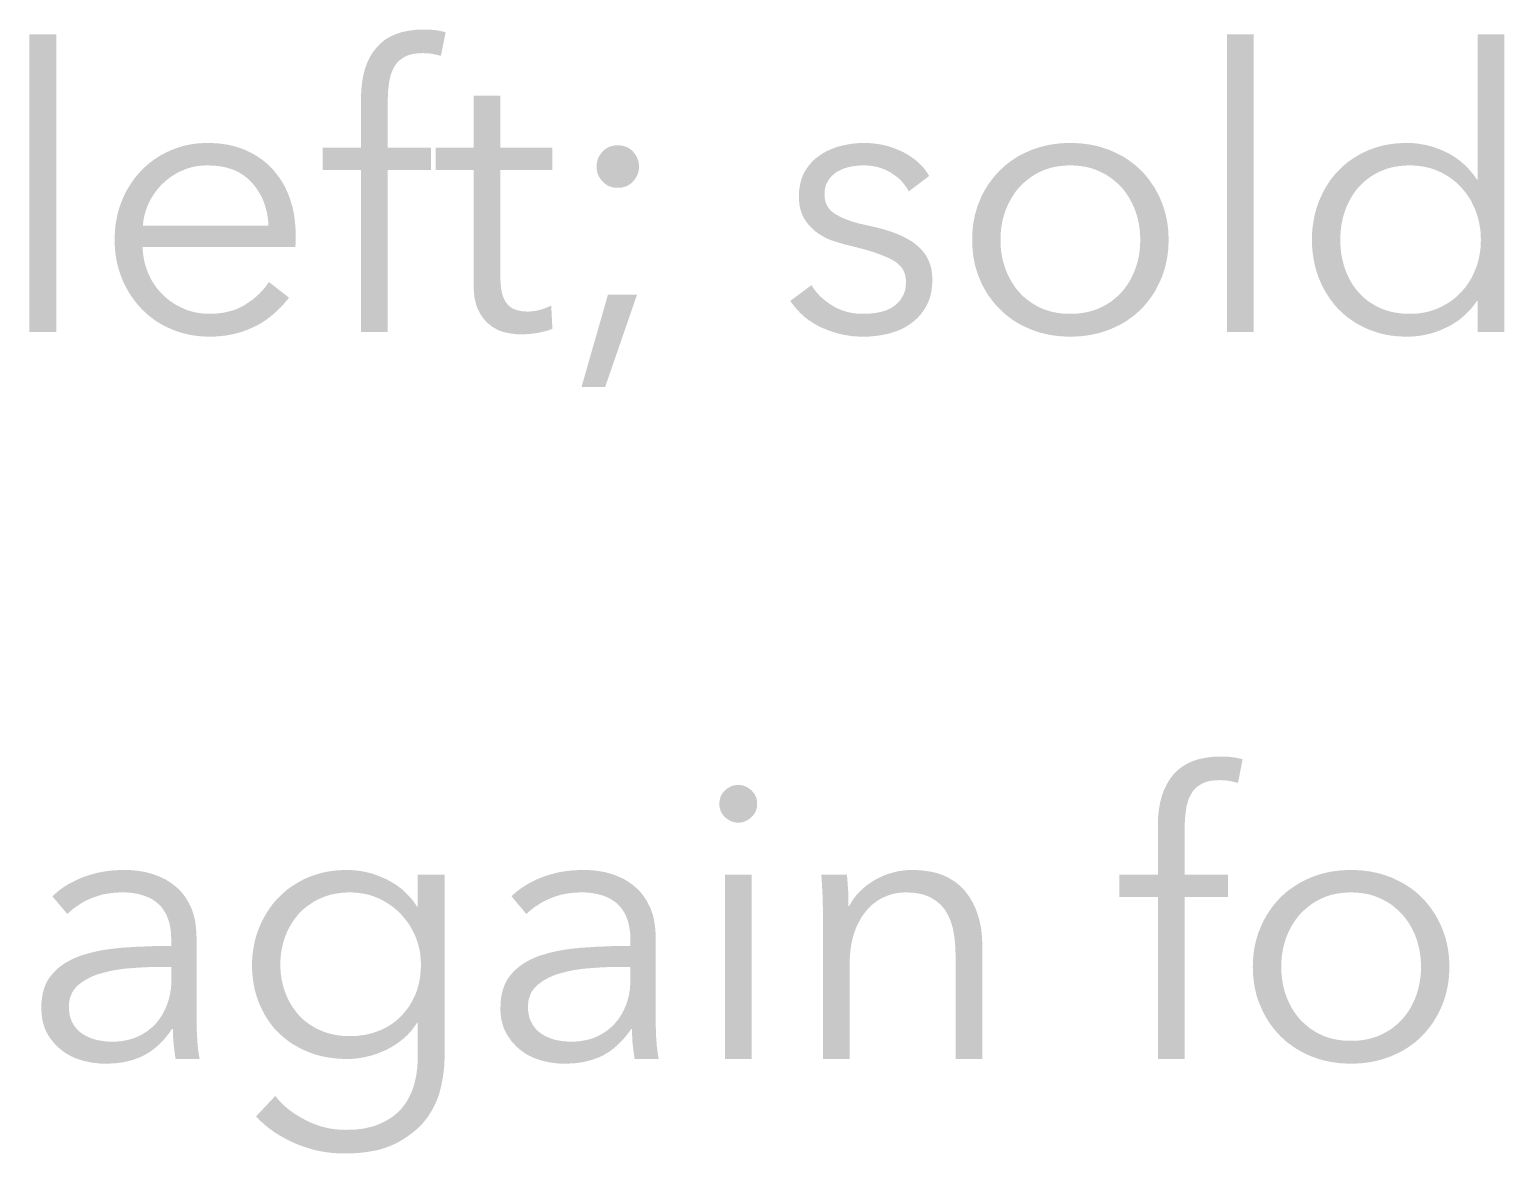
# Model space of a CAD drawing. Header units: millimetres. Extents: x 6 to 594, y 82 to 394.
# Drawn here: x 318.82 to 328.56, y 365.78 to 373.2 of the extents above; entities that cross this region are included whole.
import ezdxf

# ---------------------------------------------------------------- set-up
doc = ezdxf.new("R2010")
doc.units = ezdxf.units.MM
doc.layers.add('RASTER', color=7, linetype='Continuous')

msp = doc.modelspace()

# ---------------------------------------------------------------- hatches: boundary and pattern name
at = {"layer": 'RASTER'}
for points in [[(318.998, 371.2), (318.821, 371.2), (318.821, 373.166), (318.998, 373.166)], [(321.473, 372.269), (321.187, 372.269), (321.187, 371.2), (321.01, 371.2), (321.01, 372.269), (320.756, 372.269), (320.756, 372.417), (321.01, 372.417), (321.01, 372.75), (321.012, 372.8), (321.017, 372.848), (321.025, 372.893), (321.036, 372.936), (321.05, 372.975), (321.067, 373.012), (321.088, 373.046), (321.112, 373.077), (321.139, 373.105), (321.169, 373.13), (321.203, 373.15), (321.241, 373.167), (321.281, 373.18), (321.325, 373.189), (321.373, 373.195), (321.424, 373.197), (321.432, 373.197), (321.441, 373.197), (321.45, 373.196), (321.459, 373.196), (321.468, 373.195), (321.477, 373.195), (321.487, 373.194), (321.497, 373.193), (321.506, 373.192), (321.516, 373.191), (321.525, 373.189), (321.534, 373.187), (321.543, 373.185), (321.552, 373.183), (321.561, 373.181), (321.569, 373.179), (321.538, 373.023), (321.531, 373.025), (321.524, 373.026), (321.517, 373.028), (321.51, 373.03), (321.502, 373.031), (321.495, 373.033), (321.488, 373.034), (321.481, 373.036), (321.474, 373.037), (321.466, 373.038), (321.458, 373.039), (321.45, 373.04), (321.442, 373.04), (321.434, 373.04), (321.425, 373.041), (321.416, 373.041), (321.399, 373.04), (321.382, 373.039), (321.367, 373.038), (321.352, 373.035), (321.338, 373.032), (321.325, 373.028), (321.312, 373.023), (321.3, 373.017), (321.289, 373.011), (321.279, 373.004), (321.269, 372.997), (321.26, 372.989), (321.252, 372.981), (321.244, 372.971), (321.237, 372.962), (321.23, 372.951), (321.224, 372.94), (321.219, 372.929), (321.214, 372.917), (321.209, 372.905), (321.205, 372.892), (321.202, 372.879), (321.199, 372.865), (321.196, 372.851), (321.194, 372.837), (321.192, 372.822), (321.191, 372.807), (321.189, 372.792), (321.188, 372.776), (321.188, 372.761), (321.187, 372.745), (321.187, 372.729), (321.187, 372.417), (321.473, 372.417)], [(326.905, 371.2), (326.728, 371.2), (326.728, 373.166), (326.905, 373.166)], [(322.274, 372.269), (321.931, 372.269), (321.931, 371.559), (321.931, 371.542), (321.932, 371.526), (321.933, 371.511), (321.934, 371.497), (321.936, 371.483), (321.938, 371.471), (321.941, 371.458), (321.944, 371.447), (321.947, 371.436), (321.951, 371.426), (321.955, 371.417), (321.96, 371.408), (321.965, 371.399), (321.97, 371.392), (321.976, 371.385), (321.982, 371.378), (321.988, 371.372), (321.994, 371.367), (322.001, 371.362), (322.008, 371.357), (322.016, 371.353), (322.024, 371.35), (322.032, 371.347), (322.04, 371.344), (322.049, 371.342), (322.057, 371.34), (322.066, 371.339), (322.075, 371.337), (322.084, 371.336), (322.094, 371.336), (322.103, 371.335), (322.113, 371.335), (322.122, 371.335), (322.131, 371.336), (322.141, 371.337), (322.15, 371.338), (322.16, 371.339), (322.17, 371.341), (322.179, 371.343), (322.19, 371.346), (322.2, 371.348), (322.209, 371.351), (322.219, 371.354), (322.229, 371.358), (322.238, 371.362), (322.248, 371.366), (322.257, 371.37), (322.266, 371.374), (322.274, 371.221), (322.262, 371.216), (322.25, 371.212), (322.238, 371.208), (322.226, 371.205), (322.214, 371.202), (322.202, 371.199), (322.189, 371.196), (322.177, 371.194), (322.164, 371.191), (322.151, 371.19), (322.137, 371.188), (322.124, 371.187), (322.11, 371.186), (322.095, 371.185), (322.081, 371.185), (322.066, 371.184), (322.054, 371.185), (322.041, 371.185), (322.028, 371.186), (322.015, 371.188), (322.002, 371.189), (321.989, 371.192), (321.976, 371.194), (321.962, 371.197), (321.948, 371.201), (321.935, 371.205), (321.922, 371.21), (321.909, 371.216), (321.897, 371.223), (321.884, 371.23), (321.872, 371.238), (321.861, 371.247), (321.849, 371.256), (321.838, 371.267), (321.828, 371.278), (321.818, 371.29), (321.809, 371.302), (321.8, 371.316), (321.792, 371.33), (321.784, 371.346), (321.777, 371.362), (321.771, 371.379), (321.766, 371.398), (321.761, 371.418), (321.758, 371.439), (321.756, 371.461), (321.754, 371.485), (321.754, 371.509), (321.754, 372.269), (321.502, 372.269), (321.502, 372.417), (321.754, 372.417), (321.754, 372.76), (321.931, 372.76), (321.931, 372.417), (322.274, 372.417)], [(324.627, 372.128), (324.617, 372.147), (324.605, 372.164), (324.592, 372.181), (324.578, 372.197), (324.563, 372.212), (324.546, 372.226), (324.528, 372.239), (324.509, 372.252), (324.489, 372.263), (324.468, 372.273), (324.446, 372.281), (324.424, 372.288), (324.401, 372.293), (324.377, 372.297), (324.353, 372.299), (324.328, 372.3), (324.316, 372.3), (324.305, 372.299), (324.293, 372.298), (324.281, 372.297), (324.27, 372.296), (324.258, 372.294), (324.246, 372.292), (324.234, 372.289), (324.223, 372.287), (324.212, 372.283), (324.201, 372.28), (324.19, 372.276), (324.18, 372.271), (324.17, 372.266), (324.16, 372.261), (324.151, 372.256), (324.142, 372.25), (324.134, 372.243), (324.126, 372.236), (324.118, 372.229), (324.111, 372.221), (324.105, 372.213), (324.098, 372.205), (324.093, 372.196), (324.088, 372.186), (324.083, 372.177), (324.079, 372.167), (324.076, 372.156), (324.074, 372.145), (324.072, 372.134), (324.071, 372.122), (324.071, 372.11), (324.072, 372.089), (324.075, 372.07), (324.08, 372.051), (324.088, 372.034), (324.098, 372.018), (324.11, 372.004), (324.124, 371.991), (324.141, 371.979), (324.16, 371.968), (324.181, 371.957), (324.205, 371.947), (324.231, 371.937), (324.26, 371.927), (324.291, 371.918), (324.325, 371.91), (324.362, 371.902), (324.414, 371.89), (324.463, 371.877), (324.508, 371.863), (324.549, 371.848), (324.587, 371.831), (324.622, 371.813), (324.653, 371.794), (324.68, 371.773), (324.704, 371.751), (324.725, 371.727), (324.743, 371.702), (324.757, 371.674), (324.769, 371.645), (324.777, 371.614), (324.781, 371.581), (324.783, 371.546), (324.782, 371.52), (324.78, 371.496), (324.777, 371.472), (324.773, 371.45), (324.767, 371.428), (324.76, 371.408), (324.752, 371.389), (324.743, 371.37), (324.732, 371.353), (324.721, 371.336), (324.709, 371.32), (324.696, 371.305), (324.683, 371.291), (324.668, 371.278), (324.653, 371.265), (324.637, 371.253), (324.621, 371.242), (324.604, 371.232), (324.586, 371.223), (324.568, 371.214), (324.55, 371.207), (324.53, 371.2), (324.511, 371.194), (324.491, 371.188), (324.47, 371.184), (324.449, 371.18), (324.429, 371.176), (324.408, 371.174), (324.388, 371.172), (324.367, 371.17), (324.346, 371.169), (324.325, 371.169), (324.291, 371.17), (324.257, 371.172), (324.223, 371.177), (324.19, 371.183), (324.156, 371.191), (324.123, 371.201), (324.09, 371.213), (324.058, 371.226), (324.026, 371.241), (323.996, 371.259), (323.967, 371.278), (323.939, 371.299), (323.913, 371.323), (323.889, 371.348), (323.866, 371.376), (323.844, 371.405), (323.985, 371.509), (323.997, 371.49), (324.011, 371.471), (324.026, 371.453), (324.043, 371.435), (324.061, 371.419), (324.08, 371.403), (324.101, 371.388), (324.123, 371.374), (324.146, 371.361), (324.169, 371.35), (324.193, 371.341), (324.218, 371.333), (324.243, 371.327), (324.269, 371.323), (324.296, 371.32), (324.323, 371.32), (324.337, 371.32), (324.351, 371.32), (324.365, 371.321), (324.379, 371.322), (324.392, 371.324), (324.406, 371.325), (324.419, 371.328), (324.432, 371.33), (324.445, 371.333), (324.457, 371.336), (324.469, 371.34), (324.481, 371.344), (324.492, 371.349), (324.503, 371.354), (324.513, 371.36), (324.523, 371.366), (324.533, 371.373), (324.542, 371.38), (324.55, 371.388), (324.558, 371.396), (324.566, 371.404), (324.573, 371.413), (324.579, 371.423), (324.585, 371.433), (324.591, 371.443), (324.596, 371.454), (324.6, 371.466), (324.603, 371.478), (324.606, 371.491), (324.607, 371.504), (324.608, 371.518), (324.609, 371.533), (324.607, 371.556), (324.603, 371.578), (324.596, 371.598), (324.586, 371.617), (324.573, 371.634), (324.557, 371.65), (324.538, 371.664), (324.517, 371.677), (324.492, 371.689), (324.465, 371.701), (324.436, 371.712), (324.404, 371.724), (324.369, 371.735), (324.332, 371.746), (324.292, 371.756), (324.25, 371.767), (324.236, 371.77), (324.222, 371.774), (324.208, 371.777), (324.194, 371.781), (324.179, 371.786), (324.164, 371.79), (324.149, 371.795), (324.134, 371.799), (324.119, 371.804), (324.104, 371.81), (324.09, 371.816), (324.075, 371.823), (324.061, 371.831), (324.048, 371.839), (324.034, 371.847), (324.021, 371.857), (324.008, 371.866), (323.996, 371.877), (323.985, 371.888), (323.974, 371.899), (323.963, 371.911), (323.953, 371.924), (323.944, 371.937), (323.935, 371.951), (323.927, 371.966), (323.921, 371.982), (323.915, 371.998), (323.91, 372.016), (323.906, 372.034), (323.904, 372.053), (323.902, 372.073), (323.902, 372.094), (323.902, 372.117), (323.904, 372.139), (323.907, 372.161), (323.911, 372.181), (323.916, 372.201), (323.922, 372.219), (323.929, 372.237), (323.938, 372.254), (323.947, 372.271), (323.958, 372.286), (323.969, 372.301), (323.981, 372.315), (323.993, 372.328), (324.006, 372.341), (324.021, 372.352), (324.036, 372.364), (324.051, 372.374), (324.067, 372.384), (324.084, 372.393), (324.101, 372.401), (324.118, 372.408), (324.137, 372.415), (324.155, 372.422), (324.175, 372.427), (324.194, 372.432), (324.214, 372.436), (324.234, 372.44), (324.254, 372.443), (324.274, 372.445), (324.295, 372.447), (324.315, 372.448), (324.336, 372.448), (324.368, 372.447), (324.399, 372.444), (324.43, 372.44), (324.461, 372.434), (324.492, 372.426), (324.523, 372.416), (324.553, 372.404), (324.583, 372.391), (324.612, 372.376), (324.639, 372.359), (324.664, 372.341), (324.687, 372.322), (324.709, 372.301), (324.729, 372.279), (324.746, 372.255), (324.762, 372.23)], [(326.736, 367.469), (326.45, 367.469), (326.45, 366.4), (326.273, 366.4), (326.273, 367.469), (326.018, 367.469), (326.018, 367.617), (326.273, 367.617), (326.273, 367.95), (326.274, 368), (326.279, 368.048), (326.287, 368.093), (326.298, 368.136), (326.312, 368.175), (326.33, 368.212), (326.35, 368.246), (326.374, 368.277), (326.401, 368.305), (326.432, 368.33), (326.466, 368.35), (326.503, 368.367), (326.544, 368.38), (326.588, 368.389), (326.635, 368.395), (326.686, 368.397), (326.695, 368.397), (326.703, 368.397), (326.712, 368.396), (326.721, 368.396), (326.73, 368.395), (326.74, 368.395), (326.749, 368.394), (326.759, 368.393), (326.769, 368.392), (326.778, 368.391), (326.788, 368.389), (326.797, 368.387), (326.806, 368.385), (326.815, 368.383), (326.823, 368.381), (326.832, 368.379), (326.801, 368.223), (326.793, 368.225), (326.786, 368.226), (326.779, 368.228), (326.772, 368.23), (326.765, 368.231), (326.758, 368.233), (326.751, 368.234), (326.743, 368.236), (326.736, 368.237), (326.729, 368.238), (326.721, 368.239), (326.713, 368.24), (326.705, 368.24), (326.696, 368.24), (326.687, 368.241), (326.678, 368.241), (326.661, 368.24), (326.645, 368.239), (326.629, 368.238), (326.614, 368.235), (326.6, 368.232), (326.587, 368.228), (326.574, 368.223), (326.563, 368.217), (326.552, 368.211), (326.541, 368.204), (326.532, 368.197), (326.522, 368.189), (326.514, 368.181), (326.506, 368.171), (326.499, 368.162), (326.493, 368.151), (326.487, 368.14), (326.481, 368.129), (326.476, 368.117), (326.472, 368.105), (326.468, 368.092), (326.464, 368.079), (326.461, 368.065), (326.459, 368.051), (326.457, 368.037), (326.455, 368.022), (326.453, 368.007), (326.452, 367.992), (326.451, 367.976), (326.45, 367.961), (326.45, 367.945), (326.45, 367.929), (326.45, 367.617), (326.736, 367.617)], [(324.219, 367.617), (324.22, 367.604), (324.221, 367.591), (324.222, 367.578), (324.223, 367.565), (324.224, 367.551), (324.225, 367.537), (324.226, 367.522), (324.227, 367.508), (324.227, 367.493), (324.228, 367.479), (324.228, 367.466), (324.229, 367.453), (324.229, 367.441), (324.229, 367.43), (324.229, 367.419), (324.229, 367.409), (324.234, 367.409), (324.248, 367.435), (324.264, 367.46), (324.283, 367.483), (324.303, 367.505), (324.325, 367.526), (324.349, 367.546), (324.375, 367.564), (324.403, 367.582), (324.433, 367.597), (324.463, 367.611), (324.493, 367.622), (324.524, 367.631), (324.555, 367.639), (324.586, 367.644), (324.618, 367.647), (324.65, 367.648), (324.706, 367.646), (324.759, 367.639), (324.808, 367.629), (324.853, 367.614), (324.894, 367.594), (324.932, 367.57), (324.967, 367.542), (324.998, 367.51), (325.025, 367.474), (325.048, 367.436), (325.068, 367.394), (325.084, 367.35), (325.097, 367.303), (325.106, 367.254), (325.111, 367.201), (325.113, 367.146), (325.113, 366.4), (324.936, 366.4), (324.936, 367.073), (324.936, 367.097), (324.935, 367.12), (324.934, 367.143), (324.933, 367.165), (324.93, 367.187), (324.928, 367.207), (324.924, 367.228), (324.921, 367.248), (324.917, 367.267), (324.912, 367.285), (324.906, 367.303), (324.9, 367.32), (324.893, 367.336), (324.885, 367.352), (324.877, 367.367), (324.868, 367.382), (324.858, 367.395), (324.847, 367.408), (324.836, 367.42), (324.823, 367.431), (324.81, 367.442), (324.796, 367.451), (324.782, 367.46), (324.766, 367.469), (324.75, 367.476), (324.732, 367.482), (324.714, 367.488), (324.694, 367.492), (324.674, 367.495), (324.652, 367.498), (324.63, 367.499), (324.606, 367.5), (324.589, 367.499), (324.571, 367.498), (324.554, 367.496), (324.537, 367.493), (324.52, 367.489), (324.503, 367.484), (324.486, 367.478), (324.47, 367.471), (324.453, 367.464), (324.437, 367.455), (324.422, 367.446), (324.407, 367.435), (324.392, 367.424), (324.378, 367.411), (324.365, 367.398), (324.351, 367.384), (324.339, 367.369), (324.327, 367.353), (324.315, 367.336), (324.305, 367.318), (324.295, 367.299), (324.285, 367.279), (324.276, 367.258), (324.268, 367.236), (324.261, 367.213), (324.255, 367.189), (324.249, 367.164), (324.245, 367.138), (324.241, 367.111), (324.239, 367.083), (324.237, 367.054), (324.237, 367.024), (324.237, 366.4), (324.06, 366.4), (324.06, 367.349), (324.06, 367.362), (324.06, 367.375), (324.06, 367.39), (324.06, 367.406), (324.059, 367.422), (324.059, 367.439), (324.058, 367.457), (324.058, 367.476), (324.057, 367.496), (324.056, 367.514), (324.055, 367.533), (324.054, 367.551), (324.053, 367.568), (324.052, 367.585), (324.051, 367.601), (324.05, 367.617)]]:
    msp.add_hatch(color=7, dxfattribs=at).paths.add_polyline_path(points)
h = msp.add_hatch(color=7, dxfattribs=at)
h.paths.add_polyline_path([(328.379, 371.405), (328.359, 371.377), (328.337, 371.35), (328.314, 371.326), (328.289, 371.303), (328.263, 371.281), (328.235, 371.262), (328.206, 371.244), (328.176, 371.229), (328.145, 371.215), (328.113, 371.202), (328.081, 371.192), (328.049, 371.184), (328.017, 371.177), (327.984, 371.173), (327.952, 371.17), (327.919, 371.169), (327.883, 371.17), (327.849, 371.172), (327.815, 371.176), (327.782, 371.181), (327.751, 371.188), (327.719, 371.197), (327.689, 371.207), (327.66, 371.218), (327.632, 371.231), (327.604, 371.245), (327.578, 371.26), (327.553, 371.277), (327.528, 371.294), (327.505, 371.313), (327.483, 371.333), (327.462, 371.353), (327.442, 371.375), (327.424, 371.398), (327.406, 371.422), (327.39, 371.447), (327.374, 371.473), (327.36, 371.5), (327.347, 371.527), (327.335, 371.556), (327.324, 371.586), (327.315, 371.616), (327.307, 371.647), (327.301, 371.678), (327.296, 371.71), (327.292, 371.742), (327.29, 371.775), (327.289, 371.808), (327.29, 371.842), (327.292, 371.875), (327.296, 371.907), (327.301, 371.939), (327.307, 371.97), (327.315, 372.001), (327.324, 372.031), (327.335, 372.061), (327.347, 372.089), (327.36, 372.117), (327.374, 372.144), (327.39, 372.17), (327.406, 372.195), (327.424, 372.219), (327.442, 372.241), (327.462, 372.263), (327.483, 372.284), (327.505, 372.304), (327.528, 372.323), (327.553, 372.34), (327.578, 372.356), (327.604, 372.372), (327.632, 372.386), (327.66, 372.399), (327.689, 372.41), (327.719, 372.42), (327.751, 372.429), (327.782, 372.436), (327.815, 372.441), (327.849, 372.445), (327.883, 372.447), (327.919, 372.448), (327.952, 372.447), (327.984, 372.444), (328.017, 372.439), (328.049, 372.433), (328.081, 372.424), (328.113, 372.414), (328.145, 372.401), (328.176, 372.387), (328.206, 372.371), (328.235, 372.353), (328.263, 372.333), (328.289, 372.311), (328.314, 372.288), (328.337, 372.262), (328.359, 372.235), (328.379, 372.206), (328.384, 372.206), (328.384, 373.166), (328.561, 373.166), (328.561, 371.2), (328.384, 371.2), (328.384, 371.405)])
h.paths.add_polyline_path([(327.477, 371.808), (327.477, 371.783), (327.479, 371.758), (327.481, 371.734), (327.484, 371.71), (327.489, 371.686), (327.494, 371.663), (327.5, 371.64), (327.508, 371.617), (327.516, 371.595), (327.525, 371.574), (327.535, 371.553), (327.546, 371.533), (327.557, 371.514), (327.57, 371.496), (327.583, 371.478), (327.598, 371.461), (327.613, 371.445), (327.628, 371.43), (327.645, 371.416), (327.663, 371.402), (327.681, 371.39), (327.701, 371.378), (327.721, 371.367), (327.742, 371.357), (327.764, 371.348), (327.786, 371.341), (327.809, 371.334), (327.833, 371.329), (327.858, 371.325), (327.884, 371.322), (327.91, 371.32), (327.937, 371.32), (327.962, 371.32), (327.987, 371.322), (328.011, 371.325), (328.034, 371.329), (328.057, 371.334), (328.08, 371.341), (328.102, 371.348), (328.124, 371.357), (328.145, 371.367), (328.165, 371.378), (328.185, 371.389), (328.204, 371.402), (328.222, 371.415), (328.24, 371.429), (328.256, 371.444), (328.272, 371.46), (328.287, 371.477), (328.302, 371.494), (328.315, 371.512), (328.328, 371.531), (328.34, 371.551), (328.35, 371.571), (328.36, 371.593), (328.37, 371.615), (328.378, 371.637), (328.385, 371.66), (328.391, 371.684), (328.396, 371.708), (328.4, 371.732), (328.403, 371.757), (328.404, 371.783), (328.405, 371.808), (328.404, 371.834), (328.403, 371.86), (328.4, 371.884), (328.396, 371.909), (328.391, 371.933), (328.385, 371.956), (328.378, 371.979), (328.37, 372.002), (328.36, 372.024), (328.35, 372.045), (328.34, 372.066), (328.328, 372.086), (328.315, 372.105), (328.302, 372.123), (328.287, 372.141), (328.272, 372.158), (328.256, 372.174), (328.24, 372.189), (328.222, 372.204), (328.204, 372.217), (328.185, 372.23), (328.165, 372.241), (328.145, 372.252), (328.124, 372.262), (328.102, 372.271), (328.08, 372.279), (328.057, 372.285), (328.034, 372.29), (328.011, 372.294), (327.987, 372.297), (327.962, 372.299), (327.937, 372.3), (327.91, 372.299), (327.884, 372.297), (327.858, 372.294), (327.833, 372.29), (327.809, 372.285), (327.786, 372.278), (327.764, 372.27), (327.742, 372.261), (327.721, 372.251), (327.701, 372.24), (327.681, 372.228), (327.663, 372.215), (327.645, 372.201), (327.628, 372.187), (327.613, 372.172), (327.598, 372.156), (327.583, 372.139), (327.57, 372.121), (327.557, 372.102), (327.546, 372.083), (327.535, 372.063), (327.525, 372.043), (327.516, 372.022), (327.508, 372), (327.5, 371.977), (327.494, 371.954), (327.489, 371.931), (327.484, 371.907), (327.481, 371.883), (327.479, 371.858), (327.477, 371.834), (327.477, 371.808)])
h = msp.add_hatch(color=7, dxfattribs=at)
h.paths.add_polyline_path([(320.399, 371.902), (320.396, 371.944), (320.39, 371.984), (320.38, 372.022), (320.368, 372.059), (320.353, 372.094), (320.334, 372.126), (320.313, 372.158), (320.289, 372.187), (320.262, 372.213), (320.232, 372.236), (320.2, 372.256), (320.164, 372.272), (320.127, 372.284), (320.086, 372.293), (320.042, 372.298), (319.996, 372.3), (319.975, 372.299), (319.953, 372.298), (319.932, 372.295), (319.911, 372.292), (319.891, 372.287), (319.871, 372.282), (319.852, 372.275), (319.833, 372.267), (319.814, 372.259), (319.796, 372.25), (319.779, 372.24), (319.762, 372.229), (319.745, 372.218), (319.73, 372.205), (319.715, 372.193), (319.7, 372.179), (319.686, 372.165), (319.673, 372.15), (319.66, 372.135), (319.649, 372.119), (319.638, 372.103), (319.627, 372.086), (319.618, 372.069), (319.609, 372.052), (319.601, 372.034), (319.594, 372.015), (319.588, 371.997), (319.582, 371.978), (319.578, 371.96), (319.574, 371.941), (319.572, 371.921), (319.57, 371.902)])
h.paths.add_polyline_path([(320.579, 371.845), (320.579, 371.84), (320.579, 371.836), (320.579, 371.831), (320.579, 371.826), (320.579, 371.821), (320.579, 371.816), (320.579, 371.811), (320.579, 371.806), (320.579, 371.801), (320.579, 371.795), (320.578, 371.79), (320.578, 371.784), (320.578, 371.779), (320.577, 371.773), (320.577, 371.767), (320.576, 371.762), (319.567, 371.762), (319.569, 371.739), (319.571, 371.717), (319.574, 371.695), (319.578, 371.673), (319.583, 371.652), (319.589, 371.631), (319.596, 371.61), (319.604, 371.59), (319.613, 371.57), (319.622, 371.551), (319.633, 371.532), (319.644, 371.515), (319.656, 371.497), (319.669, 371.481), (319.683, 371.465), (319.697, 371.45), (319.713, 371.435), (319.729, 371.421), (319.745, 371.408), (319.762, 371.396), (319.78, 371.384), (319.799, 371.374), (319.818, 371.364), (319.838, 371.355), (319.858, 371.346), (319.879, 371.339), (319.9, 371.333), (319.922, 371.328), (319.944, 371.325), (319.966, 371.322), (319.989, 371.32), (320.012, 371.32), (320.046, 371.321), (320.079, 371.324), (320.11, 371.329), (320.14, 371.336), (320.17, 371.344), (320.197, 371.355), (320.224, 371.368), (320.25, 371.383), (320.274, 371.4), (320.297, 371.416), (320.318, 371.434), (320.338, 371.452), (320.356, 371.471), (320.373, 371.49), (320.388, 371.51), (320.402, 371.53), (320.535, 371.426), (320.507, 371.393), (320.479, 371.362), (320.45, 371.334), (320.42, 371.308), (320.389, 371.284), (320.358, 371.263), (320.327, 371.245), (320.294, 371.229), (320.261, 371.215), (320.227, 371.202), (320.193, 371.192), (320.158, 371.184), (320.122, 371.177), (320.086, 371.173), (320.049, 371.17), (320.012, 371.169), (319.979, 371.17), (319.946, 371.172), (319.913, 371.176), (319.882, 371.181), (319.851, 371.188), (319.82, 371.196), (319.79, 371.206), (319.761, 371.217), (319.733, 371.23), (319.705, 371.243), (319.679, 371.258), (319.654, 371.274), (319.629, 371.292), (319.606, 371.31), (319.584, 371.33), (319.562, 371.351), (319.542, 371.373), (319.523, 371.396), (319.505, 371.42), (319.488, 371.444), (319.472, 371.47), (319.457, 371.497), (319.443, 371.525), (319.431, 371.554), (319.42, 371.583), (319.41, 371.613), (319.402, 371.644), (319.395, 371.676), (319.39, 371.708), (319.386, 371.741), (319.384, 371.774), (319.383, 371.808), (319.384, 371.843), (319.386, 371.876), (319.389, 371.909), (319.395, 371.941), (319.401, 371.973), (319.409, 372.003), (319.419, 372.034), (319.43, 372.063), (319.442, 372.092), (319.455, 372.12), (319.47, 372.147), (319.486, 372.172), (319.502, 372.197), (319.52, 372.221), (319.539, 372.244), (319.56, 372.266), (319.581, 372.287), (319.603, 372.307), (319.626, 372.325), (319.65, 372.342), (319.675, 372.359), (319.7, 372.373), (319.727, 372.387), (319.755, 372.4), (319.783, 372.411), (319.812, 372.421), (319.841, 372.429), (319.871, 372.436), (319.901, 372.441), (319.933, 372.445), (319.964, 372.447), (319.996, 372.448), (320.032, 372.447), (320.066, 372.445), (320.099, 372.441), (320.131, 372.436), (320.162, 372.429), (320.192, 372.421), (320.221, 372.411), (320.249, 372.4), (320.275, 372.387), (320.301, 372.374), (320.325, 372.359), (320.349, 372.343), (320.371, 372.327), (320.392, 372.309), (320.412, 372.29), (320.431, 372.27), (320.448, 372.249), (320.465, 372.227), (320.48, 372.205), (320.495, 372.181), (320.508, 372.157), (320.52, 372.132), (320.531, 372.106), (320.541, 372.079), (320.55, 372.051), (320.558, 372.023), (320.564, 371.995), (320.569, 371.966), (320.573, 371.936), (320.576, 371.906), (320.578, 371.876), (320.579, 371.845)])
h = msp.add_hatch(color=7, dxfattribs=at)
h.paths.add_polyline_path([(322.846, 372.292), (322.845, 372.279), (322.844, 372.265), (322.841, 372.253), (322.836, 372.24), (322.831, 372.228), (322.824, 372.217), (322.816, 372.205), (322.807, 372.195), (322.797, 372.184), (322.786, 372.176), (322.774, 372.168), (322.762, 372.162), (322.749, 372.158), (322.735, 372.154), (322.721, 372.152), (322.706, 372.152), (322.69, 372.152), (322.676, 372.154), (322.662, 372.158), (322.649, 372.162), (322.637, 372.168), (322.625, 372.176), (322.614, 372.184), (322.604, 372.195), (322.595, 372.205), (322.587, 372.217), (322.58, 372.228), (322.575, 372.24), (322.571, 372.253), (322.568, 372.265), (322.566, 372.279), (322.565, 372.292), (322.566, 372.305), (322.568, 372.319), (322.571, 372.331), (322.575, 372.344), (322.58, 372.356), (322.587, 372.367), (322.595, 372.379), (322.604, 372.39), (322.614, 372.4), (322.625, 372.408), (322.637, 372.416), (322.649, 372.422), (322.662, 372.426), (322.676, 372.43), (322.69, 372.432), (322.706, 372.432), (322.721, 372.432), (322.735, 372.43), (322.749, 372.426), (322.762, 372.422), (322.774, 372.416), (322.786, 372.408), (322.797, 372.4), (322.807, 372.39), (322.816, 372.379), (322.824, 372.367), (322.831, 372.356), (322.836, 372.344), (322.841, 372.331), (322.844, 372.319), (322.845, 372.305), (322.846, 372.292)])
h.paths.add_polyline_path([(322.622, 370.836), (322.466, 370.836), (322.641, 371.447), (322.833, 371.447)])
h = msp.add_hatch(color=7, dxfattribs=at)
h.paths.add_polyline_path([(326.343, 371.808), (326.342, 371.774), (326.34, 371.741), (326.336, 371.708), (326.331, 371.676), (326.324, 371.644), (326.316, 371.613), (326.306, 371.583), (326.295, 371.554), (326.282, 371.525), (326.268, 371.497), (326.254, 371.47), (326.237, 371.444), (326.22, 371.42), (326.202, 371.396), (326.182, 371.373), (326.161, 371.351), (326.139, 371.33), (326.116, 371.31), (326.092, 371.292), (326.067, 371.274), (326.041, 371.258), (326.013, 371.243), (325.985, 371.23), (325.956, 371.217), (325.925, 371.206), (325.894, 371.196), (325.863, 371.188), (325.83, 371.181), (325.797, 371.176), (325.763, 371.172), (325.728, 371.17), (325.693, 371.169), (325.658, 371.17), (325.624, 371.172), (325.591, 371.176), (325.558, 371.181), (325.526, 371.188), (325.494, 371.196), (325.463, 371.206), (325.433, 371.217), (325.404, 371.23), (325.375, 371.243), (325.348, 371.258), (325.322, 371.274), (325.297, 371.292), (325.273, 371.31), (325.25, 371.33), (325.228, 371.351), (325.207, 371.373), (325.187, 371.396), (325.169, 371.42), (325.151, 371.444), (325.135, 371.47), (325.12, 371.497), (325.106, 371.525), (325.094, 371.554), (325.082, 371.583), (325.073, 371.613), (325.064, 371.644), (325.058, 371.676), (325.052, 371.708), (325.049, 371.741), (325.046, 371.774), (325.046, 371.808), (325.046, 371.843), (325.049, 371.876), (325.052, 371.909), (325.058, 371.941), (325.064, 371.973), (325.073, 372.003), (325.082, 372.034), (325.094, 372.063), (325.106, 372.092), (325.12, 372.12), (325.135, 372.147), (325.151, 372.172), (325.169, 372.197), (325.187, 372.221), (325.207, 372.244), (325.228, 372.266), (325.25, 372.287), (325.273, 372.307), (325.297, 372.325), (325.322, 372.342), (325.348, 372.359), (325.375, 372.373), (325.404, 372.387), (325.433, 372.4), (325.463, 372.411), (325.494, 372.421), (325.526, 372.429), (325.558, 372.436), (325.591, 372.441), (325.624, 372.445), (325.658, 372.447), (325.693, 372.448), (325.728, 372.447), (325.763, 372.445), (325.797, 372.441), (325.83, 372.436), (325.863, 372.429), (325.894, 372.421), (325.925, 372.411), (325.956, 372.4), (325.985, 372.387), (326.013, 372.373), (326.041, 372.359), (326.067, 372.342), (326.092, 372.325), (326.116, 372.307), (326.139, 372.287), (326.161, 372.266), (326.182, 372.244), (326.202, 372.221), (326.22, 372.197), (326.237, 372.172), (326.254, 372.147), (326.268, 372.12), (326.282, 372.092), (326.295, 372.063), (326.306, 372.034), (326.316, 372.003), (326.324, 371.973), (326.331, 371.941), (326.336, 371.909), (326.34, 371.876), (326.342, 371.843), (326.343, 371.808)])
h.paths.add_polyline_path([(326.156, 371.808), (326.155, 371.834), (326.154, 371.858), (326.151, 371.883), (326.148, 371.907), (326.143, 371.931), (326.138, 371.954), (326.131, 371.977), (326.123, 372), (326.115, 372.022), (326.105, 372.043), (326.095, 372.063), (326.084, 372.083), (326.072, 372.102), (326.059, 372.121), (326.046, 372.139), (326.031, 372.156), (326.016, 372.172), (325.999, 372.187), (325.982, 372.201), (325.965, 372.215), (325.946, 372.228), (325.927, 372.24), (325.906, 372.251), (325.885, 372.261), (325.864, 372.27), (325.841, 372.278), (325.818, 372.285), (325.794, 372.29), (325.77, 372.294), (325.745, 372.297), (325.719, 372.299), (325.693, 372.3), (325.667, 372.299), (325.641, 372.297), (325.616, 372.294), (325.592, 372.29), (325.568, 372.285), (325.546, 372.278), (325.523, 372.27), (325.502, 372.261), (325.481, 372.251), (325.461, 372.24), (325.442, 372.228), (325.424, 372.215), (325.406, 372.201), (325.389, 372.187), (325.373, 372.172), (325.358, 372.156), (325.343, 372.139), (325.329, 372.121), (325.317, 372.102), (325.305, 372.083), (325.294, 372.063), (325.283, 372.043), (325.274, 372.022), (325.265, 372), (325.258, 371.977), (325.251, 371.954), (325.245, 371.931), (325.241, 371.907), (325.237, 371.883), (325.235, 371.858), (325.233, 371.834), (325.233, 371.808), (325.233, 371.783), (325.235, 371.758), (325.237, 371.734), (325.241, 371.71), (325.245, 371.686), (325.251, 371.663), (325.258, 371.64), (325.265, 371.617), (325.274, 371.595), (325.283, 371.574), (325.294, 371.553), (325.305, 371.533), (325.317, 371.514), (325.329, 371.496), (325.343, 371.478), (325.358, 371.461), (325.373, 371.445), (325.389, 371.43), (325.406, 371.416), (325.424, 371.402), (325.442, 371.39), (325.461, 371.378), (325.481, 371.367), (325.502, 371.357), (325.523, 371.348), (325.546, 371.341), (325.568, 371.334), (325.592, 371.329), (325.616, 371.325), (325.641, 371.322), (325.667, 371.32), (325.693, 371.32), (325.719, 371.32), (325.745, 371.322), (325.77, 371.325), (325.794, 371.329), (325.818, 371.334), (325.841, 371.341), (325.864, 371.348), (325.885, 371.357), (325.906, 371.367), (325.927, 371.378), (325.946, 371.39), (325.965, 371.402), (325.982, 371.416), (325.999, 371.43), (326.016, 371.445), (326.031, 371.461), (326.046, 371.478), (326.059, 371.496), (326.072, 371.514), (326.084, 371.533), (326.095, 371.553), (326.105, 371.574), (326.115, 371.595), (326.123, 371.617), (326.131, 371.64), (326.138, 371.663), (326.143, 371.686), (326.148, 371.71), (326.151, 371.734), (326.154, 371.758), (326.155, 371.783), (326.156, 371.808)])
h = msp.add_hatch(color=7, dxfattribs=at)
h.paths.add_polyline_path([(323.59, 366.4), (323.413, 366.4), (323.413, 367.617), (323.59, 367.617)])
h.paths.add_polyline_path([(323.626, 368.085), (323.625, 368.071), (323.624, 368.059), (323.621, 368.047), (323.616, 368.035), (323.611, 368.024), (323.604, 368.014), (323.596, 368.004), (323.587, 367.995), (323.577, 367.987), (323.567, 367.98), (323.557, 367.974), (323.546, 367.969), (323.535, 367.965), (323.524, 367.962), (323.513, 367.961), (323.501, 367.96), (323.49, 367.961), (323.478, 367.962), (323.467, 367.965), (323.456, 367.969), (323.446, 367.974), (323.435, 367.98), (323.425, 367.987), (323.415, 367.995), (323.406, 368.004), (323.398, 368.014), (323.392, 368.024), (323.386, 368.035), (323.382, 368.047), (323.379, 368.059), (323.377, 368.071), (323.376, 368.085), (323.377, 368.098), (323.379, 368.111), (323.382, 368.123), (323.386, 368.135), (323.392, 368.145), (323.398, 368.156), (323.406, 368.165), (323.415, 368.175), (323.425, 368.183), (323.435, 368.19), (323.446, 368.196), (323.456, 368.201), (323.467, 368.205), (323.478, 368.207), (323.49, 368.209), (323.501, 368.21), (323.513, 368.209), (323.524, 368.207), (323.535, 368.205), (323.546, 368.201), (323.557, 368.196), (323.567, 368.19), (323.577, 368.183), (323.587, 368.175), (323.596, 368.165), (323.604, 368.156), (323.611, 368.145), (323.616, 368.135), (323.621, 368.123), (323.624, 368.111), (323.625, 368.098), (323.626, 368.085)])
h = msp.add_hatch(color=7, dxfattribs=at)
h.paths.add_polyline_path([(319.757, 367.185), (319.756, 367.224), (319.752, 367.259), (319.746, 367.293), (319.736, 367.324), (319.725, 367.352), (319.71, 367.378), (319.694, 367.401), (319.674, 367.422), (319.652, 367.44), (319.628, 367.456), (319.601, 367.469), (319.572, 367.48), (319.541, 367.489), (319.507, 367.495), (319.471, 367.499), (319.432, 367.5), (319.405, 367.499), (319.379, 367.497), (319.352, 367.494), (319.327, 367.49), (319.302, 367.485), (319.277, 367.478), (319.253, 367.47), (319.229, 367.461), (319.206, 367.451), (319.184, 367.44), (319.163, 367.428), (319.143, 367.415), (319.124, 367.402), (319.105, 367.388), (319.087, 367.373), (319.071, 367.357), (318.972, 367.474), (318.992, 367.492), (319.013, 367.51), (319.035, 367.527), (319.059, 367.543), (319.085, 367.558), (319.112, 367.572), (319.141, 367.586), (319.171, 367.599), (319.202, 367.61), (319.235, 367.62), (319.268, 367.629), (319.303, 367.636), (319.338, 367.641), (319.374, 367.645), (319.412, 367.647), (319.45, 367.648), (319.475, 367.648), (319.499, 367.646), (319.523, 367.644), (319.546, 367.641), (319.569, 367.637), (319.591, 367.633), (319.613, 367.627), (319.635, 367.621), (319.656, 367.613), (319.677, 367.605), (319.696, 367.596), (319.716, 367.587), (319.734, 367.576), (319.752, 367.564), (319.769, 367.552), (319.786, 367.539), (319.802, 367.525), (319.817, 367.51), (319.831, 367.494), (319.844, 367.477), (319.856, 367.459), (319.867, 367.441), (319.878, 367.421), (319.887, 367.401), (319.896, 367.38), (319.903, 367.358), (319.909, 367.335), (319.915, 367.311), (319.918, 367.286), (319.921, 367.26), (319.923, 367.234), (319.924, 367.206), (319.924, 366.673), (319.924, 366.655), (319.924, 366.638), (319.924, 366.62), (319.925, 366.602), (319.926, 366.583), (319.927, 366.565), (319.928, 366.546), (319.929, 366.527), (319.93, 366.509), (319.932, 366.491), (319.933, 366.474), (319.935, 366.458), (319.937, 366.442), (319.94, 366.427), (319.942, 366.413), (319.944, 366.4), (319.786, 366.4), (319.784, 366.411), (319.782, 366.423), (319.78, 366.434), (319.779, 366.446), (319.777, 366.458), (319.776, 366.471), (319.774, 366.483), (319.773, 366.496), (319.772, 366.509), (319.771, 366.522), (319.77, 366.535), (319.769, 366.548), (319.768, 366.56), (319.768, 366.573), (319.768, 366.585), (319.768, 366.598), (319.762, 366.598), (319.741, 366.568), (319.719, 366.541), (319.697, 366.516), (319.674, 366.493), (319.65, 366.472), (319.625, 366.453), (319.6, 366.437), (319.574, 366.422), (319.547, 366.41), (319.519, 366.399), (319.489, 366.39), (319.458, 366.382), (319.426, 366.376), (319.392, 366.372), (319.357, 366.37), (319.32, 366.369), (319.303, 366.369), (319.285, 366.37), (319.267, 366.372), (319.249, 366.374), (319.231, 366.376), (319.213, 366.38), (319.195, 366.384), (319.176, 366.388), (319.158, 366.394), (319.14, 366.4), (319.122, 366.406), (319.105, 366.414), (319.089, 366.422), (319.072, 366.431), (319.056, 366.441), (319.041, 366.452), (319.026, 366.463), (319.012, 366.476), (318.998, 366.489), (318.985, 366.503), (318.973, 366.517), (318.961, 366.533), (318.95, 366.549), (318.94, 366.566), (318.93, 366.584), (318.922, 366.603), (318.915, 366.623), (318.909, 366.644), (318.905, 366.666), (318.902, 366.689), (318.9, 366.713), (318.899, 366.738), (318.9, 366.772), (318.904, 366.805), (318.909, 366.835), (318.917, 366.864), (318.927, 366.891), (318.939, 366.916), (318.954, 366.939), (318.971, 366.96), (318.989, 366.98), (319.009, 366.999), (319.031, 367.016), (319.054, 367.032), (319.079, 367.046), (319.105, 367.06), (319.133, 367.072), (319.162, 367.083), (319.192, 367.092), (319.224, 367.101), (319.256, 367.109), (319.29, 367.116), (319.325, 367.122), (319.361, 367.127), (319.398, 367.131), (319.436, 367.135), (319.475, 367.137), (319.514, 367.14), (319.554, 367.142), (319.594, 367.143), (319.634, 367.145), (319.675, 367.145), (319.716, 367.146), (319.757, 367.146)])
h.paths.add_polyline_path([(319.705, 367.008), (319.678, 367.008), (319.651, 367.008), (319.623, 367.007), (319.596, 367.006), (319.568, 367.005), (319.541, 367.003), (319.513, 367.001), (319.486, 366.999), (319.458, 366.997), (319.432, 366.994), (319.406, 366.99), (319.38, 366.986), (319.356, 366.981), (319.331, 366.975), (319.308, 366.969), (319.285, 366.963), (319.263, 366.956), (319.242, 366.948), (319.223, 366.939), (319.204, 366.929), (319.186, 366.919), (319.169, 366.908), (319.153, 366.896), (319.138, 366.884), (319.125, 366.87), (319.113, 366.855), (319.104, 366.84), (319.096, 366.823), (319.089, 366.805), (319.085, 366.787), (319.082, 366.767), (319.081, 366.746), (319.082, 366.73), (319.083, 366.715), (319.085, 366.7), (319.087, 366.686), (319.091, 366.673), (319.095, 366.66), (319.1, 366.648), (319.106, 366.637), (319.112, 366.626), (319.119, 366.616), (319.127, 366.606), (319.135, 366.597), (319.143, 366.588), (319.152, 366.58), (319.162, 366.572), (319.172, 366.565), (319.183, 366.559), (319.194, 366.552), (319.205, 366.547), (319.216, 366.542), (319.228, 366.537), (319.24, 366.533), (319.252, 366.529), (319.265, 366.526), (319.277, 366.523), (319.29, 366.521), (319.303, 366.519), (319.316, 366.517), (319.328, 366.516), (319.341, 366.515), (319.354, 366.515), (319.367, 366.514), (319.39, 366.515), (319.413, 366.516), (319.434, 366.519), (319.456, 366.523), (319.476, 366.527), (319.496, 366.533), (319.515, 366.539), (319.534, 366.547), (319.551, 366.555), (319.569, 366.565), (319.585, 366.575), (319.601, 366.585), (319.615, 366.597), (319.63, 366.609), (319.643, 366.622), (319.656, 366.635), (319.668, 366.65), (319.679, 366.664), (319.69, 366.68), (319.699, 366.695), (319.708, 366.712), (319.717, 366.729), (319.724, 366.746), (319.731, 366.764), (319.737, 366.782), (319.743, 366.801), (319.747, 366.82), (319.751, 366.839), (319.754, 366.858), (319.756, 366.878), (319.757, 366.897), (319.757, 366.917), (319.757, 367.008)])
h = msp.add_hatch(color=7, dxfattribs=at)
h.paths.add_polyline_path([(320.444, 366.156), (320.463, 366.133), (320.483, 366.111), (320.506, 366.089), (320.53, 366.069), (320.555, 366.05), (320.583, 366.031), (320.612, 366.014), (320.643, 365.997), (320.674, 365.982), (320.706, 365.969), (320.739, 365.957), (320.772, 365.948), (320.806, 365.941), (320.84, 365.936), (320.874, 365.933), (320.909, 365.932), (320.941, 365.933), (320.972, 365.934), (321.001, 365.937), (321.029, 365.941), (321.056, 365.947), (321.082, 365.953), (321.107, 365.961), (321.13, 365.97), (321.152, 365.98), (321.173, 365.99), (321.193, 366.002), (321.212, 366.014), (321.23, 366.027), (321.247, 366.042), (321.262, 366.057), (321.277, 366.072), (321.29, 366.089), (321.303, 366.106), (321.315, 366.124), (321.325, 366.143), (321.335, 366.162), (321.344, 366.182), (321.352, 366.203), (321.359, 366.225), (321.365, 366.246), (321.37, 366.269), (321.375, 366.291), (321.378, 366.315), (321.381, 366.338), (321.383, 366.362), (321.384, 366.386), (321.385, 366.41), (321.385, 366.639), (321.38, 366.639), (321.361, 366.611), (321.341, 366.585), (321.319, 366.561), (321.295, 366.538), (321.269, 366.517), (321.241, 366.497), (321.212, 366.479), (321.181, 366.462), (321.148, 366.448), (321.116, 366.435), (321.084, 366.424), (321.051, 366.416), (321.018, 366.409), (320.985, 366.404), (320.952, 366.401), (320.919, 366.4), (320.884, 366.401), (320.85, 366.403), (320.816, 366.407), (320.783, 366.412), (320.751, 366.418), (320.72, 366.426), (320.69, 366.436), (320.661, 366.447), (320.632, 366.459), (320.605, 366.472), (320.579, 366.487), (320.553, 366.502), (320.529, 366.519), (320.506, 366.537), (320.484, 366.556), (320.463, 366.576), (320.443, 366.596), (320.424, 366.618), (320.407, 366.641), (320.39, 366.666), (320.375, 366.691), (320.361, 366.717), (320.348, 366.744), (320.336, 366.772), (320.325, 366.801), (320.316, 366.83), (320.308, 366.86), (320.302, 366.891), (320.297, 366.922), (320.293, 366.954), (320.291, 366.986), (320.29, 367.019), (320.291, 367.051), (320.293, 367.083), (320.297, 367.114), (320.302, 367.145), (320.308, 367.175), (320.316, 367.205), (320.325, 367.234), (320.336, 367.263), (320.348, 367.291), (320.361, 367.319), (320.375, 367.345), (320.39, 367.37), (320.407, 367.395), (320.424, 367.419), (320.443, 367.442), (320.463, 367.463), (320.484, 367.484), (320.506, 367.504), (320.529, 367.523), (320.553, 367.54), (320.579, 367.556), (320.605, 367.572), (320.632, 367.586), (320.661, 367.599), (320.69, 367.61), (320.72, 367.62), (320.751, 367.629), (320.783, 367.636), (320.816, 367.641), (320.85, 367.645), (320.884, 367.647), (320.919, 367.648), (320.952, 367.647), (320.985, 367.644), (321.018, 367.639), (321.051, 367.632), (321.083, 367.624), (321.115, 367.613), (321.147, 367.6), (321.179, 367.586), (321.21, 367.569), (321.24, 367.551), (321.267, 367.531), (321.293, 367.51), (321.317, 367.486), (321.34, 367.461), (321.361, 367.435), (321.38, 367.406), (321.385, 367.406), (321.385, 367.617), (321.562, 367.617), (321.562, 366.41), (321.561, 366.385), (321.56, 366.36), (321.558, 366.334), (321.555, 366.308), (321.551, 366.282), (321.546, 366.255), (321.541, 366.228), (321.534, 366.2), (321.527, 366.172), (321.518, 366.145), (321.507, 366.119), (321.495, 366.093), (321.482, 366.067), (321.467, 366.042), (321.451, 366.018), (321.433, 365.994), (321.414, 365.971), (321.393, 365.95), (321.37, 365.929), (321.345, 365.909), (321.319, 365.89), (321.292, 365.872), (321.262, 365.854), (321.231, 365.838), (321.198, 365.824), (321.163, 365.811), (321.125, 365.8), (321.085, 365.792), (321.043, 365.785), (320.998, 365.78), (320.951, 365.777), (320.901, 365.776), (320.859, 365.777), (320.818, 365.78), (320.777, 365.785), (320.736, 365.792), (320.696, 365.801), (320.656, 365.813), (320.617, 365.826), (320.579, 365.841), (320.541, 365.858), (320.505, 365.877), (320.47, 365.897), (320.436, 365.918), (320.404, 365.942), (320.374, 365.966), (320.344, 365.993), (320.316, 366.02)])
h.paths.add_polyline_path([(320.477, 367.024), (320.478, 367), (320.479, 366.977), (320.482, 366.953), (320.485, 366.93), (320.49, 366.908), (320.495, 366.886), (320.501, 366.864), (320.509, 366.842), (320.517, 366.821), (320.526, 366.8), (320.536, 366.781), (320.547, 366.761), (320.558, 366.743), (320.571, 366.725), (320.584, 366.708), (320.598, 366.691), (320.613, 366.675), (320.629, 366.66), (320.646, 366.646), (320.664, 366.633), (320.682, 366.621), (320.701, 366.609), (320.722, 366.598), (320.743, 366.589), (320.764, 366.58), (320.787, 366.572), (320.81, 366.566), (320.834, 366.56), (320.859, 366.556), (320.884, 366.553), (320.911, 366.551), (320.938, 366.551), (320.963, 366.551), (320.987, 366.553), (321.011, 366.556), (321.035, 366.559), (321.058, 366.564), (321.081, 366.57), (321.103, 366.577), (321.125, 366.585), (321.146, 366.593), (321.166, 366.603), (321.186, 366.614), (321.205, 366.626), (321.223, 366.638), (321.24, 366.651), (321.257, 366.666), (321.273, 366.681), (321.288, 366.697), (321.302, 366.714), (321.316, 366.731), (321.329, 366.749), (321.34, 366.768), (321.351, 366.788), (321.361, 366.809), (321.371, 366.83), (321.379, 366.852), (321.386, 366.875), (321.392, 366.898), (321.397, 366.922), (321.401, 366.947), (321.403, 366.972), (321.405, 366.998), (321.406, 367.024), (321.405, 367.048), (321.403, 367.071), (321.401, 367.095), (321.397, 367.118), (321.392, 367.14), (321.386, 367.162), (321.379, 367.184), (321.371, 367.206), (321.361, 367.227), (321.351, 367.248), (321.34, 367.267), (321.329, 367.287), (321.316, 367.305), (321.302, 367.323), (321.288, 367.34), (321.273, 367.357), (321.257, 367.373), (321.24, 367.388), (321.223, 367.402), (321.205, 367.415), (321.186, 367.428), (321.166, 367.44), (321.146, 367.451), (321.125, 367.461), (321.103, 367.47), (321.081, 367.478), (321.058, 367.485), (321.035, 367.49), (321.011, 367.494), (320.987, 367.497), (320.963, 367.499), (320.938, 367.5), (320.911, 367.499), (320.884, 367.497), (320.859, 367.494), (320.834, 367.49), (320.81, 367.485), (320.787, 367.478), (320.764, 367.47), (320.743, 367.461), (320.722, 367.451), (320.701, 367.44), (320.682, 367.428), (320.664, 367.415), (320.646, 367.402), (320.629, 367.388), (320.613, 367.373), (320.598, 367.357), (320.584, 367.34), (320.571, 367.323), (320.558, 367.305), (320.547, 367.287), (320.536, 367.267), (320.526, 367.248), (320.517, 367.227), (320.509, 367.206), (320.501, 367.184), (320.495, 367.162), (320.49, 367.14), (320.485, 367.118), (320.482, 367.095), (320.479, 367.071), (320.478, 367.048), (320.477, 367.024)])
h = msp.add_hatch(color=7, dxfattribs=at)
h.paths.add_polyline_path([(322.789, 367.185), (322.788, 367.224), (322.784, 367.259), (322.777, 367.293), (322.768, 367.324), (322.756, 367.352), (322.742, 367.378), (322.725, 367.401), (322.706, 367.422), (322.684, 367.44), (322.659, 367.456), (322.633, 367.469), (322.604, 367.48), (322.572, 367.489), (322.538, 367.495), (322.502, 367.499), (322.464, 367.5), (322.437, 367.499), (322.41, 367.497), (322.384, 367.494), (322.359, 367.49), (322.333, 367.485), (322.309, 367.478), (322.285, 367.47), (322.261, 367.461), (322.238, 367.451), (322.216, 367.44), (322.195, 367.428), (322.175, 367.415), (322.155, 367.402), (322.137, 367.388), (322.119, 367.373), (322.102, 367.357), (322.004, 367.474), (322.023, 367.492), (322.044, 367.51), (322.067, 367.527), (322.091, 367.543), (322.117, 367.558), (322.144, 367.572), (322.172, 367.586), (322.203, 367.599), (322.234, 367.61), (322.266, 367.62), (322.3, 367.629), (322.334, 367.636), (322.37, 367.641), (322.406, 367.645), (322.444, 367.647), (322.482, 367.648), (322.506, 367.648), (322.531, 367.646), (322.554, 367.644), (322.578, 367.641), (322.6, 367.637), (322.623, 367.633), (322.645, 367.627), (322.667, 367.621), (322.688, 367.613), (322.708, 367.605), (322.728, 367.596), (322.747, 367.587), (322.766, 367.576), (322.784, 367.564), (322.801, 367.552), (322.817, 367.539), (322.833, 367.525), (322.848, 367.51), (322.862, 367.494), (322.875, 367.477), (322.887, 367.459), (322.899, 367.441), (322.909, 367.421), (322.919, 367.401), (322.927, 367.38), (322.935, 367.358), (322.941, 367.335), (322.946, 367.311), (322.95, 367.286), (322.953, 367.26), (322.955, 367.234), (322.955, 367.206), (322.955, 366.673), (322.955, 366.655), (322.956, 366.638), (322.956, 366.62), (322.957, 366.602), (322.957, 366.583), (322.958, 366.565), (322.959, 366.546), (322.96, 366.527), (322.962, 366.509), (322.963, 366.491), (322.965, 366.474), (322.967, 366.458), (322.969, 366.442), (322.971, 366.427), (322.973, 366.413), (322.976, 366.4), (322.817, 366.4), (322.815, 366.411), (322.814, 366.423), (322.812, 366.434), (322.81, 366.446), (322.809, 366.458), (322.807, 366.471), (322.806, 366.483), (322.804, 366.496), (322.803, 366.509), (322.802, 366.522), (322.801, 366.535), (322.801, 366.548), (322.8, 366.56), (322.8, 366.573), (322.799, 366.585), (322.799, 366.598), (322.794, 366.598), (322.773, 366.568), (322.751, 366.541), (322.728, 366.516), (322.705, 366.493), (322.681, 366.472), (322.657, 366.453), (322.631, 366.437), (322.606, 366.422), (322.579, 366.41), (322.55, 366.399), (322.52, 366.39), (322.489, 366.382), (322.457, 366.376), (322.423, 366.372), (322.388, 366.37), (322.352, 366.369), (322.334, 366.369), (322.317, 366.37), (322.299, 366.372), (322.281, 366.374), (322.263, 366.376), (322.245, 366.38), (322.226, 366.384), (322.208, 366.388), (322.189, 366.394), (322.171, 366.4), (322.154, 366.406), (322.137, 366.414), (322.12, 366.422), (322.104, 366.431), (322.088, 366.441), (322.073, 366.452), (322.058, 366.463), (322.043, 366.476), (322.03, 366.489), (322.017, 366.503), (322.004, 366.517), (321.993, 366.533), (321.982, 366.549), (321.971, 366.566), (321.962, 366.584), (321.953, 366.603), (321.947, 366.623), (321.941, 366.644), (321.936, 366.666), (321.933, 366.689), (321.931, 366.713), (321.931, 366.738), (321.932, 366.772), (321.935, 366.805), (321.941, 366.835), (321.949, 366.864), (321.959, 366.891), (321.971, 366.916), (321.986, 366.939), (322.002, 366.96), (322.021, 366.98), (322.041, 366.999), (322.063, 367.016), (322.086, 367.032), (322.11, 367.046), (322.137, 367.06), (322.164, 367.072), (322.193, 367.083), (322.224, 367.092), (322.255, 367.101), (322.288, 367.109), (322.322, 367.116), (322.357, 367.122), (322.393, 367.127), (322.43, 367.131), (322.468, 367.135), (322.507, 367.137), (322.546, 367.14), (322.585, 367.142), (322.625, 367.143), (322.666, 367.145), (322.706, 367.145), (322.747, 367.146), (322.789, 367.146)])
h.paths.add_polyline_path([(322.737, 367.008), (322.709, 367.008), (322.682, 367.008), (322.655, 367.007), (322.627, 367.006), (322.6, 367.005), (322.572, 367.003), (322.545, 367.001), (322.517, 366.999), (322.49, 366.997), (322.463, 366.994), (322.437, 366.99), (322.412, 366.986), (322.387, 366.981), (322.363, 366.975), (322.34, 366.969), (322.317, 366.963), (322.295, 366.956), (322.274, 366.948), (322.254, 366.939), (322.235, 366.929), (322.217, 366.919), (322.201, 366.908), (322.185, 366.896), (322.17, 366.884), (322.157, 366.87), (322.145, 366.855), (322.135, 366.84), (322.127, 366.823), (322.121, 366.805), (322.116, 366.787), (322.114, 366.767), (322.113, 366.746), (322.113, 366.73), (322.114, 366.715), (322.116, 366.7), (322.119, 366.686), (322.122, 366.673), (322.127, 366.66), (322.132, 366.648), (322.138, 366.637), (322.144, 366.626), (322.151, 366.616), (322.158, 366.606), (322.166, 366.597), (322.175, 366.588), (322.184, 366.58), (322.194, 366.572), (322.204, 366.565), (322.214, 366.559), (322.225, 366.552), (322.236, 366.547), (322.248, 366.542), (322.259, 366.537), (322.271, 366.533), (322.284, 366.529), (322.296, 366.526), (322.309, 366.523), (322.322, 366.521), (322.334, 366.519), (322.347, 366.517), (322.36, 366.516), (322.373, 366.515), (322.386, 366.515), (322.399, 366.514), (322.422, 366.515), (322.444, 366.516), (322.466, 366.519), (322.487, 366.523), (322.508, 366.527), (322.528, 366.533), (322.547, 366.539), (322.565, 366.547), (322.583, 366.555), (322.6, 366.565), (322.617, 366.575), (322.632, 366.585), (322.647, 366.597), (322.661, 366.609), (322.675, 366.622), (322.687, 366.635), (322.699, 366.65), (322.711, 366.664), (322.721, 366.68), (322.731, 366.695), (322.74, 366.712), (322.748, 366.729), (322.756, 366.746), (322.763, 366.764), (322.769, 366.782), (322.774, 366.801), (322.779, 366.82), (322.782, 366.839), (322.785, 366.858), (322.787, 366.878), (322.788, 366.897), (322.789, 366.917), (322.789, 367.008)])
h = msp.add_hatch(color=7, dxfattribs=at)
h.paths.add_polyline_path([(328.197, 367.008), (328.196, 366.974), (328.194, 366.941), (328.19, 366.908), (328.185, 366.876), (328.178, 366.844), (328.17, 366.813), (328.16, 366.783), (328.149, 366.754), (328.136, 366.725), (328.122, 366.697), (328.107, 366.67), (328.091, 366.644), (328.074, 366.62), (328.055, 366.596), (328.036, 366.573), (328.015, 366.551), (327.993, 366.53), (327.97, 366.51), (327.946, 366.492), (327.921, 366.474), (327.894, 366.458), (327.867, 366.443), (327.839, 366.43), (327.809, 366.417), (327.779, 366.406), (327.748, 366.396), (327.716, 366.388), (327.684, 366.381), (327.651, 366.376), (327.617, 366.372), (327.582, 366.37), (327.547, 366.369), (327.512, 366.37), (327.478, 366.372), (327.444, 366.376), (327.412, 366.381), (327.379, 366.388), (327.348, 366.396), (327.317, 366.406), (327.287, 366.417), (327.257, 366.43), (327.229, 366.443), (327.202, 366.458), (327.176, 366.474), (327.151, 366.492), (327.126, 366.51), (327.103, 366.53), (327.081, 366.551), (327.061, 366.573), (327.041, 366.596), (327.022, 366.62), (327.005, 366.644), (326.989, 366.67), (326.974, 366.697), (326.96, 366.725), (326.948, 366.754), (326.936, 366.783), (326.926, 366.813), (326.918, 366.844), (326.911, 366.876), (326.906, 366.908), (326.902, 366.941), (326.9, 366.974), (326.899, 367.008), (326.9, 367.043), (326.902, 367.076), (326.906, 367.109), (326.911, 367.141), (326.918, 367.173), (326.926, 367.203), (326.936, 367.234), (326.948, 367.263), (326.96, 367.292), (326.974, 367.32), (326.989, 367.347), (327.005, 367.372), (327.022, 367.397), (327.041, 367.421), (327.061, 367.444), (327.081, 367.466), (327.103, 367.487), (327.126, 367.507), (327.151, 367.525), (327.176, 367.542), (327.202, 367.559), (327.229, 367.573), (327.257, 367.587), (327.287, 367.6), (327.317, 367.611), (327.348, 367.621), (327.379, 367.629), (327.412, 367.636), (327.444, 367.641), (327.478, 367.645), (327.512, 367.647), (327.547, 367.648), (327.582, 367.647), (327.617, 367.645), (327.651, 367.641), (327.684, 367.636), (327.716, 367.629), (327.748, 367.621), (327.779, 367.611), (327.809, 367.6), (327.839, 367.587), (327.867, 367.573), (327.894, 367.559), (327.921, 367.542), (327.946, 367.525), (327.97, 367.507), (327.993, 367.487), (328.015, 367.466), (328.036, 367.444), (328.055, 367.421), (328.074, 367.397), (328.091, 367.372), (328.107, 367.347), (328.122, 367.32), (328.136, 367.292), (328.149, 367.263), (328.16, 367.234), (328.17, 367.203), (328.178, 367.173), (328.185, 367.141), (328.19, 367.109), (328.194, 367.076), (328.196, 367.043), (328.197, 367.008)])
h.paths.add_polyline_path([(328.01, 367.008), (328.009, 367.034), (328.008, 367.058), (328.005, 367.083), (328.001, 367.107), (327.997, 367.131), (327.991, 367.154), (327.985, 367.177), (327.977, 367.2), (327.969, 367.222), (327.959, 367.243), (327.949, 367.263), (327.938, 367.283), (327.926, 367.302), (327.913, 367.321), (327.899, 367.339), (327.885, 367.356), (327.869, 367.372), (327.853, 367.387), (327.836, 367.401), (327.819, 367.415), (327.8, 367.428), (327.78, 367.44), (327.76, 367.451), (327.739, 367.461), (327.717, 367.47), (327.695, 367.478), (327.672, 367.485), (327.648, 367.49), (327.624, 367.494), (327.599, 367.497), (327.573, 367.499), (327.547, 367.5), (327.52, 367.499), (327.495, 367.497), (327.47, 367.494), (327.446, 367.49), (327.422, 367.485), (327.399, 367.478), (327.377, 367.47), (327.356, 367.461), (327.335, 367.451), (327.315, 367.44), (327.296, 367.428), (327.277, 367.415), (327.26, 367.401), (327.243, 367.387), (327.227, 367.372), (327.211, 367.356), (327.197, 367.339), (327.183, 367.321), (327.17, 367.302), (327.158, 367.283), (327.147, 367.263), (327.137, 367.243), (327.128, 367.222), (327.119, 367.2), (327.111, 367.177), (327.105, 367.154), (327.099, 367.131), (327.095, 367.107), (327.091, 367.083), (327.089, 367.058), (327.087, 367.034), (327.087, 367.008), (327.087, 366.983), (327.089, 366.958), (327.091, 366.934), (327.095, 366.91), (327.099, 366.886), (327.105, 366.863), (327.111, 366.84), (327.119, 366.817), (327.128, 366.795), (327.137, 366.774), (327.147, 366.753), (327.158, 366.733), (327.17, 366.714), (327.183, 366.696), (327.197, 366.678), (327.211, 366.661), (327.227, 366.645), (327.243, 366.63), (327.26, 366.616), (327.277, 366.602), (327.296, 366.59), (327.315, 366.578), (327.335, 366.567), (327.356, 366.557), (327.377, 366.548), (327.399, 366.541), (327.422, 366.534), (327.446, 366.529), (327.47, 366.525), (327.495, 366.522), (327.52, 366.52), (327.547, 366.52), (327.573, 366.52), (327.599, 366.522), (327.624, 366.525), (327.648, 366.529), (327.672, 366.534), (327.695, 366.541), (327.717, 366.548), (327.739, 366.557), (327.76, 366.567), (327.78, 366.578), (327.8, 366.59), (327.819, 366.602), (327.836, 366.616), (327.853, 366.63), (327.869, 366.645), (327.885, 366.661), (327.899, 366.678), (327.913, 366.696), (327.926, 366.714), (327.938, 366.733), (327.949, 366.753), (327.959, 366.774), (327.969, 366.795), (327.977, 366.817), (327.985, 366.84), (327.991, 366.863), (327.997, 366.886), (328.001, 366.91), (328.005, 366.934), (328.008, 366.958), (328.009, 366.983), (328.01, 367.008)])

doc.saveas('drawing.dxf')
